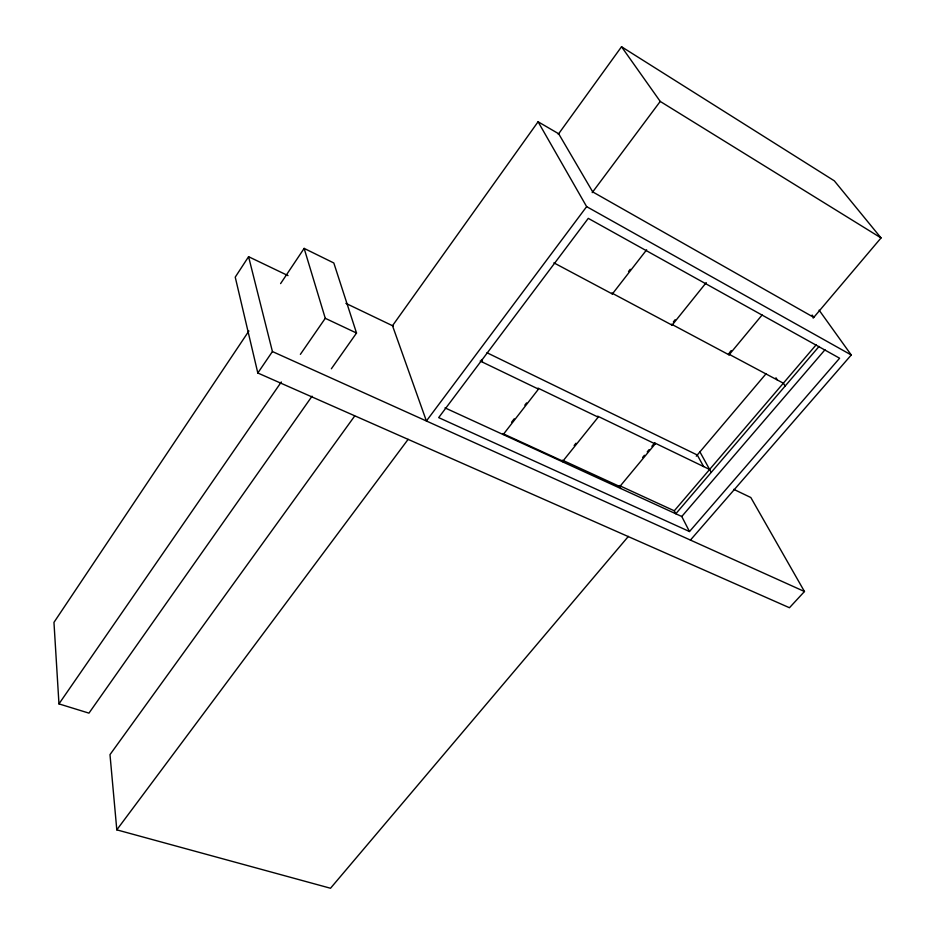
<?xml version="1.0" encoding="UTF-8"?>
<svg xmlns="http://www.w3.org/2000/svg" width="935" height="935" viewBox="0 0 935 935"><rect width="100%" height="100%" fill="white"/><g stroke="black" fill="none" stroke-linecap="round" stroke-linejoin="round"><path stroke-width="1.4" d="M288.027 275.615L248.581 256.693L235.234 277.134L257.815 373.007L789.456 607.738L804.462 591.516L750.828 497.525L733.741 489.332M248.909 330.967L53.961 622.371L58.963 703.891L88.954 713.136L312.068 396.183M280.594 283.609L304.144 248.394L333.818 262.98L356.527 333.035L331.364 368.776M257.815 373.007L272.424 351.548L248.581 256.693M58.963 703.891L281.306 381.971M300.38 354.353L325.275 318.309L304.144 248.394M538.081 121.772L392.501 325.707L426.407 420.995L586.642 206.635L538.081 121.772L558.663 133.752L592.72 191.909L813.777 317.374L812.129 315.037M354.645 416.075L109.991 754.627L116.805 829.848L330.511 888.25L628.402 536.363M558.23 134.348L621.53 46.75L834.312 180.829L881.039 237.934L813.169 318.11M116.805 829.848L408.139 439.333M592.194 192.622L660.227 101.424L621.53 46.75M511.597 422.211L514.238 418.81M524.816 405.182L526.58 402.903M628.519 271.536L630.272 269.28M598.19 417.15L538.034 388.142L538.478 389.124L503.194 434.576L502.785 433.571L562.847 461.154L598.19 417.15L597.71 416.18L655.166 443.903L619.812 486.539L563.7 460.756M553.894 262.852L612.343 293.976L646.634 249.82M574.172 445.492L575.972 443.237M673.34 321.979L675.128 319.735M612.343 293.976L611.829 293.041L672.09 325.146L706.252 282.615M642.579 457.507L644.437 455.263M647.23 451.897L649.089 449.653M651.87 446.299L654.664 442.933L709.618 469.464M729.37 352.811L731.205 350.59M672.09 325.146L671.54 324.211L729.031 354.856L762.119 314.966M696.271 456.186L766.034 373.79M819.083 346.417L675.795 513.771L674.275 510.802L816.22 344.746M689.492 531.548L438.679 417.618L588.279 218.358L839.607 358.222L689.492 531.548L681.767 516.506L824.997 349.772M690.427 540.079L851.259 354.984L819.107 310.151M272.424 351.548L804.462 591.516M445.013 407.882L681.767 516.506M674.275 510.802L619.332 485.546L620.77 488.526M325.275 318.309L356.527 333.035M345.88 303.349L393.214 326.046M480.204 361.039L538.478 389.124M486.971 352.74L697.276 455.006L703.623 466.577M586.642 206.635L851.259 354.984M660.227 101.424L881.039 237.934M785.178 386.015L783.355 383.198L728.447 353.921L729.031 354.856M775.945 377.775L777.382 380.007M699.754 451.593L711.231 472.385M654.664 442.933L655.166 443.903M562.391 460.16L563.291 462.147M481.49 359.543L482.589 362.184"/></g></svg>
